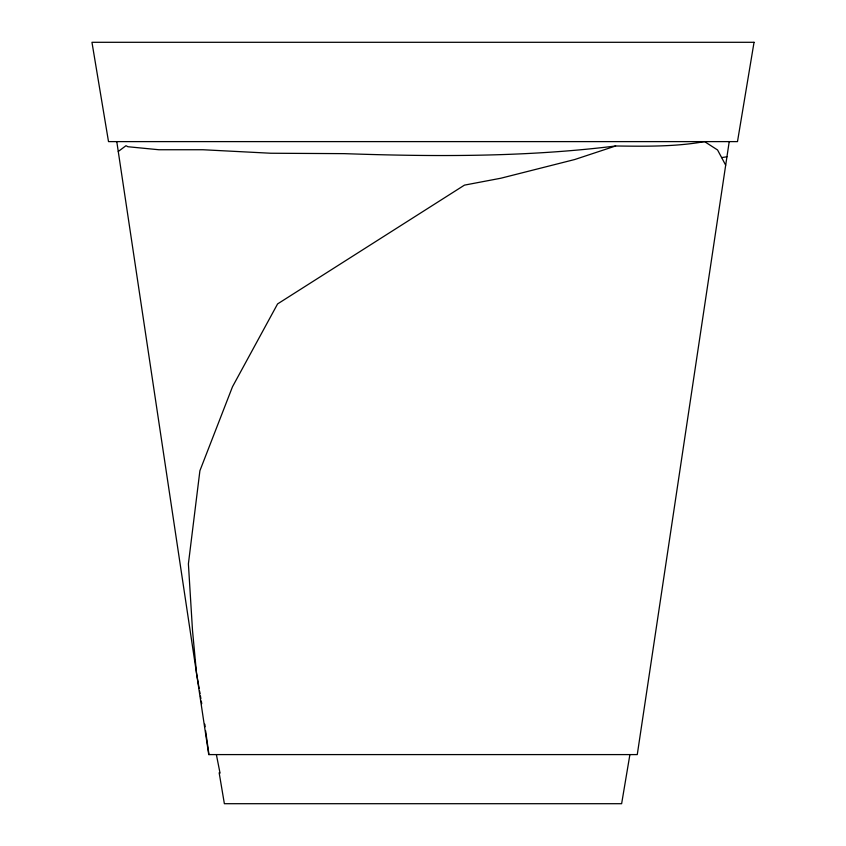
<?xml version="1.0" encoding="UTF-8"?>
<svg xmlns="http://www.w3.org/2000/svg" width="846" height="846" viewBox="0 0 846 846"><rect width="100%" height="100%" fill="white"/><g stroke="black" fill="none" stroke-linecap="round" stroke-linejoin="round"><path stroke-width="1.27" d="M729.22 141.61L637.271 754.59L208.729 754.59L116.78 141.61M629.9 754.59L621.63 803.7L224.37 803.7L219.156 772.768L220.045 773.181L216.375 754.59M118.271 151.487L125.98 145.713L127.958 146.739L158.868 149.742L202.934 149.742L270.762 153.242L344.216 153.644C434.685 156.743 525.652 157.176 615.634 145.988C645.276 146.347 675.288 146.855 704.559 141.61L717.567 149.975L725.678 165.181M615.634 145.988L574.762 159.513L500.832 178.231L464.465 185.126L277.583 303.925L232.481 386.781L199.899 470.746L188.394 563.848L192.507 630.46L196.536 673.31L199.148 688.485M721.627 157.578L726.936 156.806M208.973 754.59L205.599 730.69M199.582 691.013L200.016 693.54M200.449 696.078L200.883 698.606M201.316 701.133L201.75 703.661M204.806 724.176L205.123 726.777M754.04 42.3L737.49 141.61L108.51 141.61L91.96 42.3L754.04 42.3"/></g></svg>
